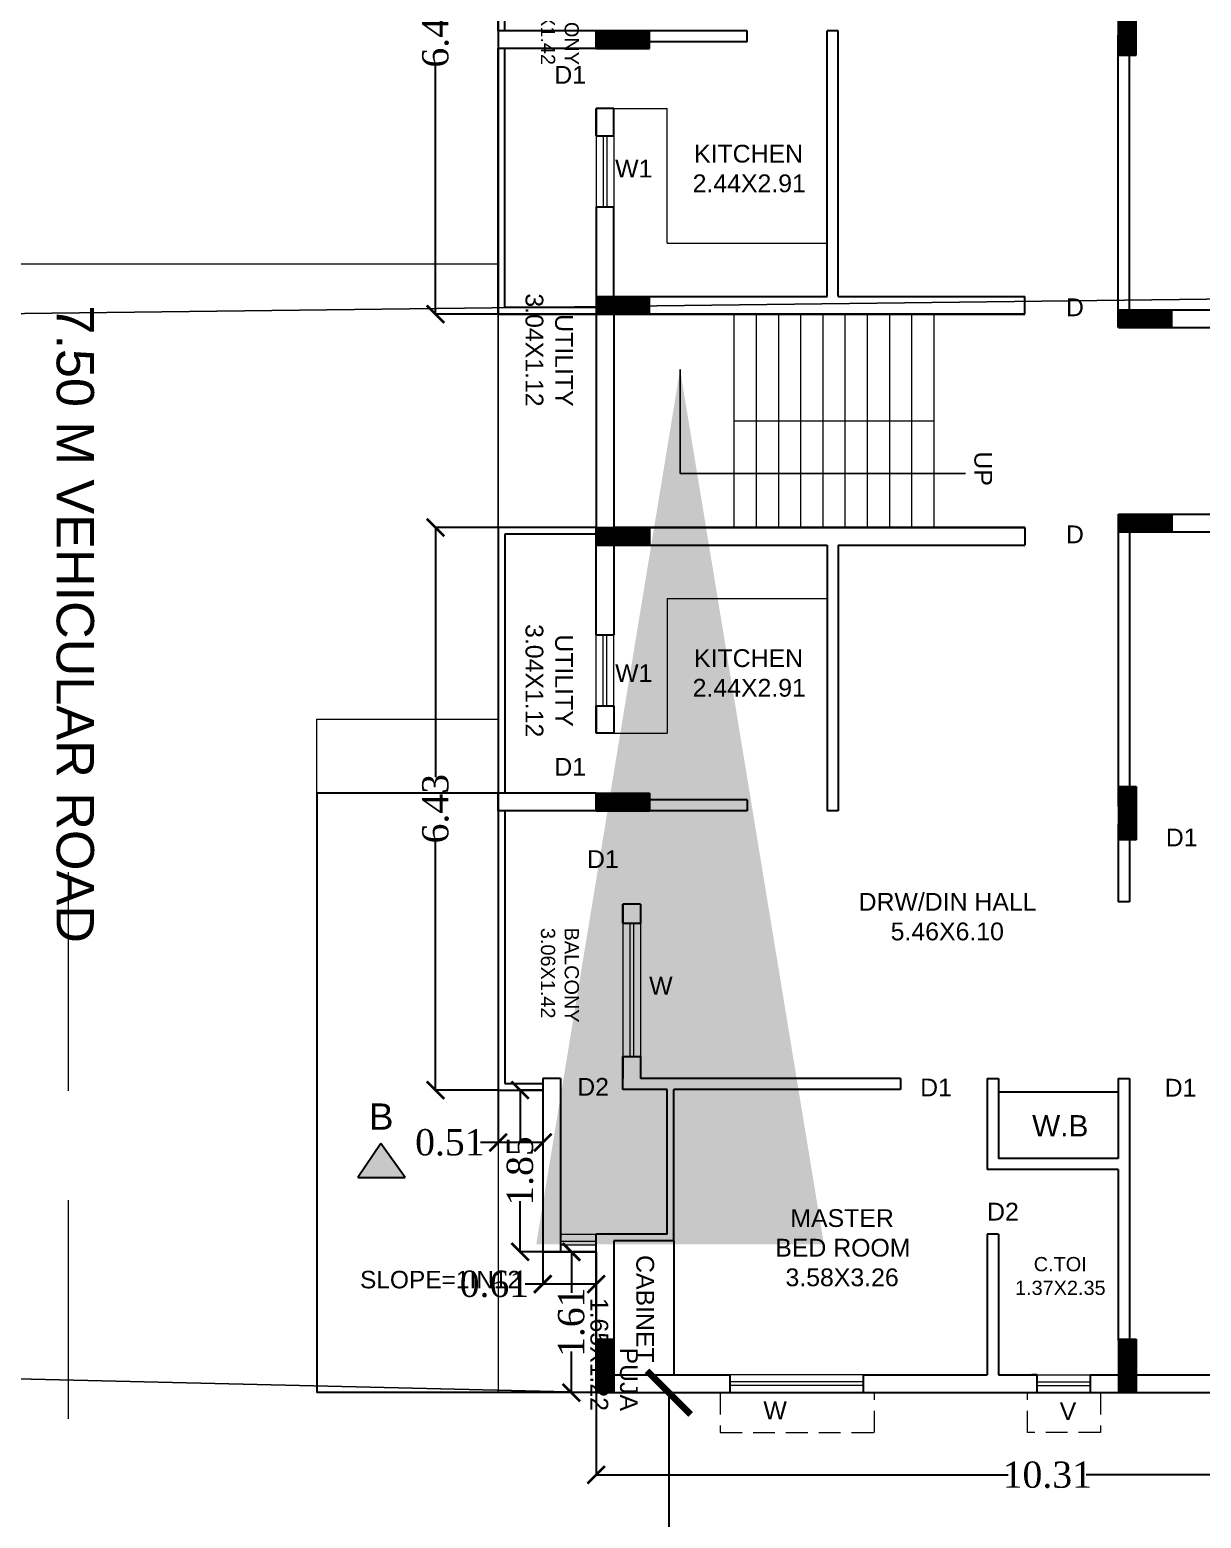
# Model space of a CAD drawing. Header units: metres. Extents: x 0 to 63445, y 32357 to 32804.
# Drawn here: x 62978.01 to 62991.4, y 32756.94 to 32773.95 of the extents above; entities that cross this region are included whole.
import ezdxf

# ---------------------------------------------------------------- set-up
doc = ezdxf.new("R2010")
doc.units = ezdxf.units.M
doc.header["$MEASUREMENT"] = 0
doc.header["$PDMODE"] = 34
doc.header["$PDSIZE"] = -10
for name, pattern in [('CONTINULUS', [0]), ('DASHED', [0.75, 0.5, -0.25]), ('DASHED2', [0.375, 0.25, -0.125])]:
    doc.linetypes.add(name, pattern=pattern)
doc.layers.get('0').update_dxf_attribs({"lineweight": 25})
doc.layers.add('BLK_1_COVERED_AREA', color=140, linetype='Continuous', lineweight=30, true_color=0x00bfff)
for name, color, linetype, lineweight in [('BLK_1_DA_RAMP_1', 7, 'Continuous', 0), ('BLK_1_LVL_0_BLDG_FOOT_PRINT', 1, 'DASHED', 9), ('BLK_3_FIRE_TENDER_MOVEMENT', 7, 'Continuous', 0), ('COLUMN', 1, 'Continuous', 30), ('DIM', 56, 'Continuous', 20), ('elev', 252, 'Continuous', 20), ('hatch', 251, 'Continuous', 20), ('STEPS', 114, 'Continuous', 20), ('TEXT-2', 65, 'Continuous', 18), ('wall', 7, 'Continuous', 30), ('window', 154, 'Continuous', 9)]:
    doc.layers.add(name, color=color, linetype=linetype, lineweight=lineweight)
doc.layers.add('BLK_1_LVL_0_FRONT_SETBACK', color=2, linetype='Continuous', plot=False)
doc.layers.add('BLK_1_LVL_0_SIDE_SETBACK1', color=171, linetype='Continuous', plot=False)
doc.layers.add('BLK_3_LVL_0_SIDE_SETBACK2', color=7, linetype='Continuous', true_color=0x00cc33, plot=False)
doc.layers.add('text', color=65, linetype='Continuous')
doc.styles.add('Arial', font='arial.ttf', dxfattribs={"height": 0.2})
doc.styles.add('AutoDCRFont', font='arial.ttf')
doc.styles.add('small int', font='arial.ttf', dxfattribs={"height": 18})
doc.styles.get("Standard").update_dxf_attribs({"font": 'arial.ttf', "height": 0.4})
doc.styles.add('TNR', font='times.ttf', dxfattribs={"height": 0.5})
doc.dimstyles.new('ARCHANA', dxfattribs={"dimscale": 0, "dimtxt": 0.5, "dimasz": 0.5, "dimexe": 0, "dimexo": 0, "dimgap": 0, "dimtad": 0, "dimzin": 0, "dimdsep": 46, "dimtxsty": 'TNR', "dimblk": 'ARCHTICK', "dimcen": 0.09, "dimclrd": 36, "dimclre": 36, "dimclrt": 7, "dimadec": 0, "dimazin": 0, "dimtfac": 1, "dimtofl": 0, "dimtmove": 0, "dimatfit": 3, "dimldrblk": 'ARCHTICK', "dimfxl": 1, "dimfrac": 2, "dimtolj": 1, "dimtzin": 0, "dimlwd": -1, "dimlwe": -1, "dimarcsym": 0})
doc.dimstyles.new('STD', dxfattribs={"dimtxt": 10, "dimasz": 10, "dimexe": 0, "dimexo": 0, "dimgap": 0.09, "dimtad": 0, "dimdec": 0, "dimzin": 0, "dimdsep": 46, "dimlunit": 4, "dimtxsty": 'small int', "dimcen": 0.09, "dimclrd": 75, "dimclre": 75, "dimadec": 0, "dimazin": 0, "dimtfac": 1, "dimtdec": 0, "dimtofl": 0, "dimtmove": 0, "dimatfit": 3, "dimfxl": 1, "dimtolj": 1, "dimtzin": 0, "dimarcsym": 0})

# ---------------------------------------------------------------- blocks, each defined once
blk = doc.blocks.new('_ArchTick')
at = {"color": 0, "linetype": 'ByBlock', "const_width": 0.15}
blk.add_lwpolyline([(-0.5, -0.5), (0.5, 0.5)], dxfattribs=at)
blk = doc.blocks.new('*D57')
at = {"layer": 'Defpoints', "color": 0, "ltscale": 0.5, "transparency": 16777216}
for p in [(62985.356, 32758.375), (62985.316, 32750.379), (62985.363, 32750.379)]:
    blk.add_point(p, dxfattribs=at)
at = {"layer": 'wall', "color": 36, "ltscale": 0.5, "transparency": 16777216}
for p, q in [((62985.356, 32758.375), (62985.316, 32758.375)), ((62985.316, 32758.375), (62985.316, 32754.988)), ((62985.316, 32750.379), (62985.316, 32753.767)), ((62985.363, 32750.379), (62985.316, 32750.379))]:
    blk.add_line(p, q, dxfattribs=at)
at = {"layer": 'wall', "color": 36, "ltscale": 0.5, "transparency": 16777216, "xscale": 0.5, "yscale": 0.5, "zscale": 0.5}
for p, rotation in [((62985.316, 32758.375), 90), ((62985.316, 32750.379), 270)]:
    blk.add_blockref('_ArchTick', p, dxfattribs=dict(at, rotation=rotation))
at = {"layer": 'wall', "color": 7, "ltscale": 0.5, "transparency": 16777216, "insert": (62985.316, 32754.377), "char_height": 0.5, "attachment_point": 5, "rotation": 90, "style": 'TNR'}
blk.add_mtext('\\A1;8.00', dxfattribs=at)
blk = doc.blocks.new('A$C7D115503')
at = {"layer": 'COLUMN', "ltscale": 3}
h = blk.add_hatch(dxfattribs=at)
h.set_pattern_fill('ANSI31', color=256, style=0)
h.paths.add_polyline_path([(-14.36, -11.59), (-6.36, -11.59), (-6.36, 12.41), (-14.36, 12.41)])
at = {"layer": 'COLUMN', "ltscale": 0.05}
for p, q in [((-14.36, 12.41), (-6.36, 12.41)), ((-14.36, 12.41), (-14.36, -11.59)), ((-6.36, 12.41), (-6.36, -11.59)), ((-6.36, -11.59), (-14.36, -11.59))]:
    blk.add_line(p, q, dxfattribs=at)
blk = doc.blocks.new('*D80')
at = {"layer": 'Defpoints', "color": 0, "ltscale": 0.5, "transparency": 16777216}
for p in [(62982.649, 32777.134), (62983.365, 32777.134), (62983.365, 32770.703)]:
    blk.add_point(p, dxfattribs=at)
at = {"layer": 'wall', "color": 36, "ltscale": 0.5, "transparency": 16777216}
for p, q in [((62983.365, 32777.134), (62982.649, 32777.134)), ((62982.649, 32777.134), (62982.649, 32774.278)), ((62982.649, 32770.703), (62982.649, 32773.559)), ((62983.365, 32770.703), (62982.649, 32770.703))]:
    blk.add_line(p, q, dxfattribs=at)
at = {"layer": 'wall', "color": 36, "ltscale": 0.5, "transparency": 16777216, "xscale": 0.2, "yscale": 0.2, "zscale": 0.2}
for p, rotation in [((62982.649, 32777.134), 90), ((62982.649, 32770.703), 270)]:
    blk.add_blockref('_ArchTick', p, dxfattribs=dict(at, rotation=rotation))
at = {"layer": 'wall', "color": 7, "ltscale": 0.5, "transparency": 16777216, "insert": (62982.649, 32773.919), "char_height": 0.5, "attachment_point": 5, "rotation": 90, "style": 'TNR'}
blk.add_mtext('\\A1;{\\H0.6x;6.43}', dxfattribs=at)
blk = doc.blocks.new('*D98')
at = {"layer": 'Defpoints', "color": 0, "ltscale": 0.5, "transparency": 16777216}
for p in [(62983.365, 32768.265), (62982.649, 32761.834), (62983.365, 32761.834)]:
    blk.add_point(p, dxfattribs=at)
at = {"layer": 'wall', "color": 36, "ltscale": 0.5, "transparency": 16777216}
for p, q in [((62983.365, 32768.265), (62982.649, 32768.265)), ((62982.649, 32768.265), (62982.649, 32765.409)), ((62982.649, 32761.834), (62982.649, 32764.69)), ((62983.365, 32761.834), (62982.649, 32761.834))]:
    blk.add_line(p, q, dxfattribs=at)
at = {"layer": 'wall', "color": 36, "ltscale": 0.5, "transparency": 16777216, "xscale": 0.2, "yscale": 0.2, "zscale": 0.2}
for p, rotation in [((62982.649, 32768.265), 90), ((62982.649, 32761.834), 270)]:
    blk.add_blockref('_ArchTick', p, dxfattribs=dict(at, rotation=rotation))
at = {"layer": 'wall', "color": 7, "ltscale": 0.5, "transparency": 16777216, "insert": (62982.649, 32765.05), "char_height": 0.5, "attachment_point": 5, "rotation": 90, "style": 'TNR'}
blk.add_mtext('\\A1;{\\H0.6x;6.43}', dxfattribs=at)
blk = doc.blocks.new('*D99')
at = {"layer": 'Defpoints', "color": 0, "ltscale": 0.5, "transparency": 16777216}
for p in [(62983.365, 32761.834), (62983.875, 32761.834), (62983.365, 32761.234)]:
    blk.add_point(p, dxfattribs=at)
at = {"layer": 'wall', "color": 36, "ltscale": 0.5, "transparency": 16777216}
for p, q in [((62983.365, 32761.834), (62983.365, 32761.234)), ((62983.875, 32761.834), (62983.875, 32761.234)), ((62983.365, 32761.234), (62983.165, 32761.234)), ((62983.875, 32761.234), (62983.365, 32761.234))]:
    blk.add_line(p, q, dxfattribs=at)
at = {"layer": 'wall', "color": 36, "ltscale": 0.5, "transparency": 16777216, "xscale": 0.2, "yscale": 0.2, "zscale": 0.2, "rotation": 180}
blk.add_blockref('_ArchTick', (62983.365, 32761.234), dxfattribs=at)
at = {"layer": 'wall', "color": 36, "ltscale": 0.5, "transparency": 16777216, "xscale": 0.2, "yscale": 0.2, "zscale": 0.2}
blk.add_blockref('_ArchTick', (62983.875, 32761.234), dxfattribs=at)
at = {"layer": 'wall', "color": 7, "ltscale": 0.5, "transparency": 16777216, "insert": (62982.813, 32761.234), "char_height": 0.5, "attachment_point": 5, "style": 'TNR'}
blk.add_mtext('\\A1;{\\H0.6x;0.51}', dxfattribs=at)
blk = doc.blocks.new('*D100')
at = {"layer": 'Defpoints', "color": 0, "ltscale": 0.5, "transparency": 16777216}
for p in [(62983.875, 32761.834), (62983.616, 32759.984), (62983.875, 32759.984)]:
    blk.add_point(p, dxfattribs=at)
at = {"layer": 'wall', "color": 36, "ltscale": 0.5, "transparency": 16777216}
for p, q in [((62983.875, 32761.834), (62983.616, 32761.834)), ((62983.616, 32761.834), (62983.616, 32761.256)), ((62983.616, 32759.984), (62983.616, 32760.562)), ((62983.875, 32759.984), (62983.616, 32759.984))]:
    blk.add_line(p, q, dxfattribs=at)
at = {"layer": 'wall', "color": 36, "ltscale": 0.5, "transparency": 16777216, "xscale": 0.2, "yscale": 0.2, "zscale": 0.2}
for p, rotation in [((62983.616, 32761.834), 90), ((62983.616, 32759.984), 270)]:
    blk.add_blockref('_ArchTick', p, dxfattribs=dict(at, rotation=rotation))
at = {"layer": 'wall', "color": 7, "ltscale": 0.5, "transparency": 16777216, "insert": (62983.616, 32760.909), "char_height": 0.5, "attachment_point": 5, "rotation": 90, "style": 'TNR'}
blk.add_mtext('\\A1;{\\H0.6x;1.85}', dxfattribs=at)
blk = doc.blocks.new('*D101')
at = {"layer": 'Defpoints', "color": 0, "ltscale": 0.5, "transparency": 16777216}
for p in [(62983.875, 32759.984), (62984.485, 32759.984), (62984.485, 32759.616)]:
    blk.add_point(p, dxfattribs=at)
at = {"layer": 'wall', "color": 36, "ltscale": 0.5, "transparency": 16777216}
for p, q in [((62983.875, 32759.984), (62983.875, 32759.616)), ((62984.485, 32759.984), (62984.485, 32759.616)), ((62983.875, 32759.616), (62983.675, 32759.616)), ((62984.485, 32759.616), (62983.875, 32759.616))]:
    blk.add_line(p, q, dxfattribs=at)
at = {"layer": 'wall', "color": 36, "ltscale": 0.5, "transparency": 16777216, "xscale": 0.2, "yscale": 0.2, "zscale": 0.2, "rotation": 180}
blk.add_blockref('_ArchTick', (62983.875, 32759.616), dxfattribs=at)
at = {"layer": 'wall', "color": 36, "ltscale": 0.5, "transparency": 16777216, "xscale": 0.2, "yscale": 0.2, "zscale": 0.2}
blk.add_blockref('_ArchTick', (62984.485, 32759.616), dxfattribs=at)
at = {"layer": 'wall', "color": 7, "ltscale": 0.5, "transparency": 16777216, "insert": (62983.322, 32759.616), "char_height": 0.5, "attachment_point": 5, "style": 'TNR'}
blk.add_mtext('\\A1;{\\H0.6x;0.61}', dxfattribs=at)
blk = doc.blocks.new('*D102')
at = {"layer": 'Defpoints', "color": 0, "ltscale": 0.5, "transparency": 16777216}
for p in [(62984.485, 32759.984), (62984.202, 32758.375), (62984.485, 32758.375)]:
    blk.add_point(p, dxfattribs=at)
at = {"layer": 'wall', "color": 36, "ltscale": 0.5, "transparency": 16777216}
for p, q in [((62984.485, 32759.984), (62984.202, 32759.984)), ((62984.202, 32759.984), (62984.202, 32759.514)), ((62984.202, 32758.375), (62984.202, 32758.845)), ((62984.485, 32758.375), (62984.202, 32758.375))]:
    blk.add_line(p, q, dxfattribs=at)
at = {"layer": 'wall', "color": 36, "ltscale": 0.5, "transparency": 16777216, "xscale": 0.2, "yscale": 0.2, "zscale": 0.2}
for p, rotation in [((62984.202, 32759.984), 90), ((62984.202, 32758.375), 270)]:
    blk.add_blockref('_ArchTick', p, dxfattribs=dict(at, rotation=rotation))
at = {"layer": 'wall', "color": 7, "ltscale": 0.5, "transparency": 16777216, "insert": (62984.202, 32759.18), "char_height": 0.5, "attachment_point": 5, "rotation": 90, "style": 'TNR'}
blk.add_mtext('\\A1;{\\H0.6x;1.61}', dxfattribs=at)
blk = doc.blocks.new('*D103')
at = {"layer": 'Defpoints', "color": 0, "ltscale": 0.5, "transparency": 16777216}
for p in [(62984.485, 32758.375), (62994.799, 32758.375), (62994.799, 32757.434)]:
    blk.add_point(p, dxfattribs=at)
at = {"layer": 'wall', "color": 36, "ltscale": 0.5, "transparency": 16777216}
for p, q in [((62984.485, 32758.375), (62984.485, 32757.434)), ((62994.799, 32758.375), (62994.799, 32757.434)), ((62984.485, 32757.434), (62989.196, 32757.434)), ((62994.799, 32757.434), (62990.087, 32757.434))]:
    blk.add_line(p, q, dxfattribs=at)
at = {"layer": 'wall', "color": 36, "ltscale": 0.5, "transparency": 16777216, "xscale": 0.2, "yscale": 0.2, "zscale": 0.2, "rotation": 180}
blk.add_blockref('_ArchTick', (62984.485, 32757.434), dxfattribs=at)
at = {"layer": 'wall', "color": 36, "ltscale": 0.5, "transparency": 16777216, "xscale": 0.2, "yscale": 0.2, "zscale": 0.2}
blk.add_blockref('_ArchTick', (62994.799, 32757.434), dxfattribs=at)
at = {"layer": 'wall', "color": 7, "ltscale": 0.5, "transparency": 16777216, "insert": (62989.642, 32757.434), "char_height": 0.5, "attachment_point": 5, "style": 'TNR'}
blk.add_mtext('\\A1;{\\H0.6x;10.31}', dxfattribs=at)
blk = doc.blocks.new('*D172')
at = {"layer": 'Defpoints', "color": 0, "ltscale": 3, "transparency": 16777216}
for p in [(20.474, 32785.26), (63119.861, 32785.26), (19.643, 32772.509)]:
    blk.add_point(p, dxfattribs=at)
at = {"layer": 'DIM', "ltscale": 3, "transparency": 16777216}
for p, q in [((25.474, 32785.26), (20.474, 32785.26)), ((20.474, 32785.26), (20.474, 32779.279)), ((20.474, 32772.509), (20.474, 32778.49)), ((19.643, 32772.509), (20.474, 32772.509))]:
    blk.add_line(p, q, dxfattribs=at)
at = {"layer": 'DIM', "ltscale": 3, "transparency": 16777216, "xscale": 0.05, "yscale": 0.05, "zscale": 0.05}
for p, rotation in [((20.474, 32785.26), 90), ((20.474, 32772.509), 270)]:
    blk.add_blockref('_ArchTick', p, dxfattribs=dict(at, rotation=rotation))
at = {"layer": 'DIM', "color": 7, "ltscale": 3, "transparency": 16777216, "insert": (20.474, 32778.885), "char_height": 0.4, "attachment_point": 5, "rotation": 90}
blk.add_mtext('\\A1;{\\H0.6x;12.75}', dxfattribs=at)
blk = doc.blocks.new('*D433')
at = {"layer": 'Defpoints', "color": 0, "ltscale": 3, "transparency": 16777216}
for p in [(0.832, 32781.665), (63266.619, 32781.665), (0, 32768.914)]:
    blk.add_point(p, dxfattribs=at)
at = {"layer": 'DIM', "ltscale": 3, "transparency": 16777216}
for p, q in [((5.832, 32781.665), (0.832, 32781.665)), ((0.832, 32781.665), (0.832, 32775.684)), ((0.832, 32768.914), (0.832, 32774.895)), ((0, 32768.914), (0.832, 32768.914))]:
    blk.add_line(p, q, dxfattribs=at)
at = {"layer": 'DIM', "ltscale": 3, "transparency": 16777216, "xscale": 0.05, "yscale": 0.05, "zscale": 0.05}
for p, rotation in [((0.832, 32781.665), 90), ((0.832, 32768.914), 270)]:
    blk.add_blockref('_ArchTick', p, dxfattribs=dict(at, rotation=rotation))
at = {"layer": 'DIM', "color": 7, "ltscale": 3, "transparency": 16777216, "insert": (0.832, 32775.289), "char_height": 0.4, "attachment_point": 5, "rotation": 90}
blk.add_mtext('\\A1;{\\H0.6x;12.75}', dxfattribs=at)

msp = doc.modelspace()

# ---------------------------------------------------------------- hatches: boundary and pattern name
at = {"layer": 'wall', "ltscale": 3}
msp.add_hatch(color=252, dxfattribs=at).paths.add_polyline_path([(62981.7609, 32760.8327), (62982.3028, 32760.8327), (62982.0229, 32761.2218)])

# ---------------------------------------------------------------- linework, layer by layer
at = {"layer": 'BLK_1_COVERED_AREA', "linetype": 'CONTINULUS', "ltscale": 0.05}
msp.add_lwpolyline([(63046.7442, 32780.5928), (62984.4846, 32780.5928), (62984.4846, 32778.9839), (62983.875, 32778.9839), (62983.875, 32777.1339), (62983.3654, 32777.1339), (62983.3654, 32777.1339), (62983.3654, 32770.7033), (62984.4846, 32770.7033), (62984.4846, 32768.2648), (62983.3654, 32768.2648), (62983.3654, 32761.8342), (62983.875, 32761.8342), (62983.875, 32759.9842), (62984.4846, 32759.9842), (62984.4846, 32758.3753), (63046.7442, 32758.3753)], dxfattribs=at)
at = {"layer": 'BLK_1_DA_RAMP_1', "linetype": 'Continuous'}
msp.add_lwpolyline([(62981.293, 32766.0731), (62983.3654, 32766.0731), (62983.3654, 32758.3753), (62981.293, 32758.3753)], close=True, dxfattribs=at)
at = {"layer": 'BLK_1_LVL_0_BLDG_FOOT_PRINT', "linetype": 'CONTINULUS', "ltscale": 0.05}
msp.add_lwpolyline([(63046.7442, 32780.5928), (62984.4846, 32780.5928), (62984.4846, 32778.9839), (62983.875, 32778.9839), (62983.875, 32777.1339), (62983.3654, 32777.1339), (62983.3654, 32777.1339), (62983.3654, 32770.7033), (62984.4846, 32770.7033), (62984.4846, 32768.2648), (62983.3654, 32768.2648), (62983.3654, 32761.8342), (62983.875, 32761.8342), (62983.875, 32759.9842), (62984.4846, 32759.9842), (62984.4846, 32758.3753), (63046.7442, 32758.3753)], dxfattribs=at)
at = {"layer": 'BLK_1_LVL_0_FRONT_SETBACK', "color": 2}
msp.add_lwpolyline([(62985.3163, 32758.3753), (62985.3091, 32750.3873), (62989.5683, 32749.7189), (62998.1526, 32749.33), (63016.088, 32749.2672), (63046.8705, 32749.1635), (63046.7442, 32758.3753), (62985.3163, 32758.3753)], close=True, dxfattribs=at)
at = {"layer": 'BLK_1_LVL_0_SIDE_SETBACK1', "color": 171}
msp.add_lwpolyline([(62975.2952, 32761.6021), (62974.4707, 32758.6124), (62984.4846, 32758.3753), (62984.4846, 32759.9842), (62983.875, 32759.9842), (62983.875, 32761.8342), (62983.3654, 32761.8342), (62983.3654, 32775.3087), (62983.3654, 32777.1339), (62983.875, 32777.1339), (62983.875, 32778.9839), (62984.4846, 32778.9839), (62984.4846, 32780.5928), (62960.5256, 32781.0669), (62959.6416, 32775.3087), (62957.8425, 32766.4844), (62962.9238, 32765.4353), (62975.2952, 32761.6021)], close=True, dxfattribs=at)
at = {"layer": 'BLK_3_FIRE_TENDER_MOVEMENT', "color": 7, "ltscale": 0.5}
msp.add_lwpolyline([(62983.3654, 32780.343), (62975.3344, 32780.343), (62975.3344, 32771.2798), (62983.3654, 32771.2798)], close=True, dxfattribs=at)
at = {"layer": 'BLK_3_LVL_0_SIDE_SETBACK2', "ltscale": 0.5}
msp.add_lwpolyline([(62975.3344, 32785.2604), (63123.3638, 32785.2604), (63125.8956, 32772.5078), (62975.3344, 32770.6808), (62975.3344, 32785.2604)], close=True, dxfattribs=at)
at = {"layer": 'elev', "ltscale": 0.05}
for p, q in [((62984.6878, 32773.0529), (62985.2974, 32773.0529)), ((62985.2974, 32771.5161), (62985.2974, 32773.0529)), ((62985.2974, 32771.5161), (62987.1263, 32771.5161)), ((62985.2974, 32767.452), (62987.1263, 32767.452)), ((62985.2974, 32767.452), (62985.2974, 32765.9153)), ((62984.6878, 32765.9153), (62985.2974, 32765.9153))]:
    msp.add_line(p, q, dxfattribs=at)
at = {"layer": 'hatch', "linetype": 'DASHED2', "ltscale": 10}
msp.add_line((62978.4511, 32764.3256), (62978.4511, 32754.23), dxfattribs=at)
at = {"layer": 'STEPS'}
for p, q in [((62986.0595, 32770.7033), (62986.0595, 32768.2648)), ((62986.3135, 32770.7033), (62986.3135, 32768.2648)), ((62986.5675, 32770.7033), (62986.5675, 32768.2648)), ((62986.8215, 32770.7033), (62986.8215, 32768.2648)), ((62987.0755, 32770.7033), (62987.0755, 32768.2648)), ((62987.3295, 32770.7033), (62987.3295, 32768.2648)), ((62987.5835, 32770.7033), (62987.5835, 32768.2648)), ((62987.8375, 32770.7033), (62987.8375, 32768.2648)), ((62988.0915, 32770.7033), (62988.0915, 32768.2648)), ((62988.3455, 32770.7033), (62988.3455, 32768.2648)), ((62986.0595, 32769.4841), (62988.3455, 32769.4841))]:
    msp.add_line(p, q, dxfattribs=at)
at = {"layer": 'wall', "ltscale": 0.05}
for p, q in [((62983.3654, 32773.9419), (62983.3654, 32777.1339)), ((62983.4416, 32773.9419), (62983.4416, 32777.0577)), ((62984.4846, 32773.7387), (62984.4846, 32773.9419)), ((62986.2119, 32773.9419), (62984.4846, 32773.9419)), ((62984.4846, 32773.9419), (62984.4846, 32773.7387)), ((62986.2119, 32773.9419), (62984.6878, 32773.9419)), ((62986.2119, 32773.8149), (62986.2119, 32773.9419)), ((62987.1263, 32770.9065), (62987.1263, 32773.9419)), ((62987.2533, 32773.9419), (62987.1263, 32773.9419)), ((62987.2533, 32773.9419), (62987.1263, 32773.9419)), ((62987.2533, 32770.9065), (62987.2533, 32773.9419)), ((62990.4538, 32770.5509), (62990.4538, 32773.8911)), ((62990.5808, 32770.7541), (62990.5808, 32773.8911)), ((62983.3654, 32770.7033), (62983.3654, 32773.7387)), ((62983.4416, 32770.7795), (62983.4416, 32773.7387)), ((62986.2119, 32773.8149), (62984.6878, 32773.8149)), ((62986.2119, 32773.8149), (62984.6878, 32773.8149)), ((62984.6878, 32773.7387), (62984.6878, 32773.8149)), ((62984.4846, 32772.7411), (62984.4846, 32773.0529)), ((62984.6878, 32773.0529), (62984.4846, 32773.0529)), ((62984.4846, 32773.0529), (62984.4846, 32772.7411)), ((62984.6878, 32772.7411), (62984.6878, 32773.0529)), ((62984.4846, 32771.9291), (62984.4846, 32770.7033)), ((62984.6878, 32770.9065), (62984.6878, 32771.9291)), ((62984.6878, 32770.9065), (62987.1263, 32770.9065)), ((62987.2533, 32770.9065), (62989.387, 32770.9065)), ((62989.387, 32770.7033), (62989.387, 32770.9065)), ((62989.387, 32770.7033), (62984.6878, 32770.7033)), ((62984.6878, 32770.7033), (62989.387, 32770.7033)), ((62990.4538, 32768.4172), (62990.4538, 32765.077)), ((62983.3654, 32768.2648), (62983.3654, 32765.2294)), ((62983.4416, 32768.1886), (62983.4416, 32765.2294)), ((62984.4846, 32767.039), (62984.4846, 32768.2648)), ((62989.387, 32768.2648), (62984.6878, 32768.2648)), ((62984.6878, 32768.2648), (62989.387, 32768.2648)), ((62989.387, 32768.2648), (62989.387, 32768.0616)), ((62990.5808, 32768.214), (62990.5808, 32765.077)), ((62984.6878, 32768.0616), (62987.1263, 32768.0616)), ((62984.6878, 32768.0616), (62984.6878, 32767.039)), ((62987.1263, 32768.0616), (62987.1263, 32765.0262)), ((62987.2533, 32768.0616), (62987.2533, 32765.0262)), ((62987.2533, 32768.0616), (62989.387, 32768.0616)), ((62984.4846, 32766.227), (62984.4846, 32765.9153)), ((62984.4846, 32765.9153), (62984.4846, 32766.227)), ((62984.6878, 32766.227), (62984.6878, 32765.9153)), ((62984.6878, 32765.9153), (62984.4846, 32765.9153)), ((62984.4846, 32765.2294), (62984.4846, 32765.0262)), ((62984.4846, 32765.0262), (62984.4846, 32765.2294)), ((62984.6878, 32765.2294), (62984.6878, 32765.1532)), ((62986.2119, 32765.1532), (62984.6878, 32765.1532)), ((62986.2119, 32765.1532), (62984.6878, 32765.1532)), ((62986.2119, 32765.1532), (62986.2119, 32765.0262)), ((62983.3654, 32765.0262), (62983.3654, 32761.8342)), ((62983.4416, 32765.0262), (62983.4416, 32761.9104)), ((62986.2119, 32765.0262), (62984.4846, 32765.0262)), ((62986.2119, 32765.0262), (62984.6878, 32765.0262)), ((62987.2533, 32765.0262), (62987.1263, 32765.0262)), ((62987.2533, 32765.0262), (62987.1263, 32765.0262)), ((62990.657, 32765.0008), (62990.4538, 32765.0008)), ((62990.4538, 32764.8738), (62990.4538, 32763.9858)), ((62990.5808, 32764.8738), (62990.5808, 32763.9858)), ((62990.657, 32764.8738), (62990.5808, 32764.8738)), ((62984.7894, 32763.9594), (62984.7894, 32763.7413)), ((62984.9926, 32763.9594), (62984.7894, 32763.9594)), ((62984.7894, 32763.7413), (62984.7894, 32763.9594)), ((62984.9926, 32763.9594), (62984.9926, 32763.7413)), ((62990.5808, 32763.9858), (62990.4538, 32763.9858)), ((62990.5808, 32763.9858), (62990.4538, 32763.9858)), ((62984.7894, 32762.2172), (62984.7894, 32761.9654)), ((62984.7894, 32761.8384), (62984.7894, 32762.2172)), ((62984.9926, 32762.2172), (62984.9926, 32761.9654)), ((62983.3654, 32761.8342), (62983.875, 32761.8342)), ((62983.4416, 32761.9104), (62983.875, 32761.9104)), ((62984.0782, 32761.9654), (62983.875, 32761.9654)), ((62983.875, 32761.9654), (62983.875, 32759.9842)), ((62984.0782, 32761.9654), (62984.0782, 32759.9842)), ((62985.2974, 32761.8384), (62984.7894, 32761.8384)), ((62987.9645, 32761.9654), (62984.9926, 32761.9654)), ((62987.9645, 32761.8384), (62985.3736, 32761.8384)), ((62987.9645, 32761.9654), (62987.9645, 32761.8384)), ((62988.9552, 32761.9654), (62988.9552, 32761.8384)), ((62988.9552, 32761.8384), (62988.9552, 32760.924)), ((62989.0822, 32761.9654), (62989.0822, 32761.051)), ((62990.4538, 32761.9654), (62990.4538, 32761.051)), ((62990.5808, 32761.9654), (62990.5808, 32758.5658)), ((62990.4538, 32761.051), (62989.0822, 32761.051)), ((62990.4538, 32760.924), (62988.9552, 32760.924)), ((62990.4538, 32760.924), (62990.4538, 32758.9723)), ((62985.2974, 32760.1874), (62984.4846, 32760.1874)), ((62985.3736, 32760.1112), (62984.6878, 32760.1112)), ((62984.6878, 32760.1112), (62984.6878, 32758.5785)), ((62988.9552, 32760.1874), (62988.9552, 32758.5785)), ((62989.0822, 32760.1874), (62988.9552, 32760.1874)), ((62989.0822, 32760.1874), (62989.0822, 32758.5785)), ((62984.4846, 32759.9842), (62983.875, 32759.9842)), ((62984.4846, 32759.9842), (62984.4846, 32758.3753)), ((62984.4846, 32758.3753), (62984.4846, 32759.9842)), ((62984.6878, 32758.5785), (62986.018, 32758.5785)), ((62987.542, 32758.5785), (62988.9552, 32758.5785)), ((62989.0822, 32758.5785), (62989.5255, 32758.5785)), ((62989.0822, 32758.5785), (62989.5236, 32758.5785)), ((62990.1333, 32758.5785), (62990.2701, 32758.5785)), ((62990.1333, 32758.5785), (62990.4538, 32758.5785)), ((62990.657, 32758.5785), (62991.5714, 32758.5785)), ((62984.4846, 32758.3753), (62986.018, 32758.3753)), ((62987.542, 32758.3753), (62989.5236, 32758.3753)), ((62990.1333, 32758.3753), (62990.657, 32758.3753)), ((62990.657, 32758.3753), (62991.5714, 32758.3753))]:
    msp.add_line(p, q, dxfattribs=at)
at = {"layer": 'wall'}
for p, q in [((62984.4846, 32773.9419), (62983.3654, 32773.9419)), ((62983.3654, 32773.9419), (62983.3654, 32773.7387)), ((62984.4846, 32773.7387), (62983.3654, 32773.7387)), ((62984.4846, 32770.7033), (62983.3654, 32770.7033)), ((62984.4846, 32770.7795), (62983.4416, 32770.7795)), ((62984.4846, 32770.7033), (62984.4846, 32768.2648)), ((62984.6878, 32770.7033), (62984.6878, 32768.2648)), ((62990.657, 32770.7541), (62994.5957, 32770.7541)), ((62990.657, 32770.5509), (62994.5957, 32770.5509)), ((62990.657, 32768.4172), (62994.5957, 32768.4172)), ((62984.4846, 32768.2648), (62983.3654, 32768.2648)), ((62984.4846, 32768.1886), (62983.4416, 32768.1886)), ((62990.657, 32768.214), (62994.5957, 32768.214)), ((62981.293, 32765.2294), (62981.293, 32758.3753)), ((62983.7702, 32765.2294), (62981.293, 32765.2294)), ((62984.4846, 32765.2294), (62983.3654, 32765.2294)), ((62983.3654, 32765.0262), (62983.3654, 32765.2294)), ((62984.4846, 32765.0262), (62983.3654, 32765.0262)), ((62985.2974, 32760.1874), (62985.2974, 32761.8384)), ((62985.3736, 32760.1112), (62985.3736, 32761.8384)), ((62988.9552, 32761.9654), (62989.0822, 32761.9654)), ((62990.4538, 32761.8097), (62989.0822, 32761.8097)), ((62990.4538, 32761.9654), (62990.5808, 32761.9654)), ((62985.3736, 32760.1112), (62985.3736, 32758.5785)), ((62984.5894, 32758.3753), (62981.293, 32758.3753))]:
    msp.add_line(p, q, dxfattribs=at)
at = {"layer": 'wall', "ltscale": 3}
for p, q in [((62984.4846, 32772.7411), (62984.6878, 32772.7411)), ((62984.4846, 32771.9291), (62984.6878, 32771.9291)), ((62984.4846, 32767.039), (62984.6878, 32767.039)), ((62984.4846, 32766.227), (62984.6878, 32766.227)), ((62984.7894, 32763.7413), (62984.9926, 32763.7413)), ((62984.7894, 32762.2172), (62984.9926, 32762.2172)), ((62982.0229, 32761.2218), (62981.7609, 32760.8327)), ((62982.3028, 32760.8327), (62982.0229, 32761.2218)), ((62981.7609, 32760.8327), (62982.3028, 32760.8327)), ((62986.018, 32758.3753), (62986.018, 32758.5785)), ((62987.542, 32758.3753), (62987.542, 32758.5785)), ((62989.5236, 32758.5785), (62989.5236, 32758.3753)), ((62990.1333, 32758.5785), (62990.1333, 32758.3753))]:
    msp.add_line(p, q, dxfattribs=at)
at = {"layer": 'wall', "ltscale": 0.5}
msp.add_line((62984.4846, 32759.9842), (62984.4846, 32760.1874), dxfattribs=at)
at = {"layer": 'wall', "ltscale": 0.1}
msp.add_line((62989.5236, 32758.5785), (62989.4659, 32758.5785), dxfattribs=at)
at = {"layer": 'wall'}
msp.add_arc((62984.51, 32758.5266), 0.0254, 180, 270, dxfattribs=at)
at = {"layer": 'window'}
for p, q in [((62984.4846, 32772.7411), (62984.4846, 32771.9291)), ((62984.5646, 32772.7411), (62984.5646, 32771.9291)), ((62984.6079, 32772.7411), (62984.6079, 32771.9291)), ((62984.6878, 32772.7411), (62984.6878, 32771.9291)), ((62984.4846, 32766.227), (62984.4846, 32767.039)), ((62984.5646, 32766.227), (62984.5646, 32767.039)), ((62984.6079, 32766.227), (62984.6079, 32767.039)), ((62984.6878, 32766.227), (62984.6878, 32767.039)), ((62984.7894, 32763.7413), (62984.7894, 32762.2181)), ((62984.8694, 32763.7413), (62984.8694, 32762.2181)), ((62984.9127, 32763.7413), (62984.9127, 32762.2181)), ((62984.9926, 32763.7413), (62984.9926, 32762.2181)), ((62984.0773, 32760.1874), (62984.4846, 32760.1874)), ((62984.0773, 32760.1075), (62984.4846, 32760.1075)), ((62984.0773, 32760.0641), (62984.4846, 32760.0641)), ((62984.0773, 32759.9842), (62984.4846, 32759.9842)), ((62987.542, 32758.5785), (62986.0189, 32758.5785)), ((62989.5236, 32758.5785), (62990.1324, 32758.5785)), ((62989.5246, 32758.5785), (62989.5255, 32758.5785)), ((62990.1324, 32758.5785), (62990.1333, 32758.5785)), ((62987.542, 32758.4986), (62986.0189, 32758.4986)), ((62987.542, 32758.4553), (62986.0189, 32758.4553)), ((62989.5236, 32758.4985), (62990.1324, 32758.4986)), ((62989.5236, 32758.4552), (62990.1324, 32758.4553)), ((62990.1324, 32758.4985), (62990.1333, 32758.4985)), ((62990.1324, 32758.4552), (62990.1333, 32758.4552)), ((62987.542, 32758.3753), (62986.0189, 32758.3753)), ((62990.1324, 32758.3753), (62989.5236, 32758.3753)), ((62990.1324, 32758.3753), (62990.1333, 32758.3753))]:
    msp.add_line(p, q, dxfattribs=at)
at = {"layer": 'window', "color": 8, "linetype": 'DASHED2'}
for points in [[(62985.9038, 32758.3753), (62985.9038, 32757.9181), (62987.6659, 32757.9181), (62987.6659, 32758.3753)], [(62990.2484, 32758.3753), (62990.2484, 32757.9181), (62989.4145, 32757.9181), (62989.4145, 32758.3753)]]:
    msp.add_lwpolyline(points, dxfattribs=at)

# ---------------------------------------------------------------- block references
at = {"layer": 'COLUMN', "ltscale": 0.05, "yscale": 0.025400733691282, "zscale": 0.025400733691282}
for p, xscale, rotation in [((62990.8186, 32773.9778), -0.025400733691282, 180), ((62984.8, 32773.5771), -0.025400733691282, 90), ((62984.8, 32770.5417), -0.025400733691282, 90), ((62990.7691, 32770.3893), -0.025400733691282, 90), ((62990.7691, 32768.5789), 0.025400733691282, 90), ((62984.8, 32768.4264), 0.025400733691282, 90), ((62984.8, 32765.3911), 0.025400733691282, 90)]:
    msp.add_blockref('A$C7D115503', p, dxfattribs=dict(at, xscale=xscale, rotation=rotation))
at = {"layer": 'COLUMN', "ltscale": 0.05, "xscale": 0.025400733691282, "yscale": 0.025400733691282, "zscale": 0.025400733691282}
for p in [(62990.8186, 32764.9903), (62984.8494, 32758.6696), (62990.8186, 32758.6696)]:
    msp.add_blockref('A$C7D115503', p, dxfattribs=at)

# ---------------------------------------------------------------- texts
at = {"layer": 'BLK_1_DA_RAMP_1', "linetype": 'CONTINULUS', "ltscale": 0.05, "insert": (62981.7863, 32759.7672), "char_height": 0.2, "attachment_point": 1, "style": 'Arial'}
msp.add_mtext_dynamic_manual_height_columns('SLOPE=1IN12', width=10.430434, gutter_width=1, heights=[0], dxfattribs=at)
at = {"layer": 'text', "rotation": 270}
for s, insert, char_height, width, attachment_point in [(' BALCONY\\P3.06X1.42', (62983.8517, 32773.5518), 0.16256, 4.470808, 9), ('UTILITY\\P3.04X1.12', (62983.6751, 32769.647), 0.20321, 5.588511, 9), ('7.50 M VEHICULAR ROAD', (62978.3123, 32763.5158), 0.426732, 11.789214, 9), ('\\pi2.62711;UP', (62988.8055, 32771.7612), 0.203206, 5.613911, 7), ('\\pi2.27813;UTILITY\\P\\pi2.16052;3.04X1.12', (62983.6751, 32769.3211), 0.203206, 5.588511, 7), ('\\pi1.66205; BALCONY\\P\\pi1.72842;3.06X1.42', (62983.8517, 32765.4163), 0.162565, 4.470808, 7), ('\\pi2.34141;CABINET', (62985.1476, 32762.2894), 0.203206, 5.893319, 1), ('PUJA\\P1.65X1.22', (62984.4165, 32758.1648), 0.20321, 5.68602, 9)]:
    msp.add_mtext(s, dxfattribs=dict(at, insert=insert, char_height=char_height, width=width, attachment_point=attachment_point))
at = {"layer": 'text'}
for s, insert, char_height, width, attachment_point in [('\\pi3.23953;D1', (62980.7672, 32773.3374), 0.203206, 6.767919, 7), ('\\pi2.1933;KITCHEN\\P\\pi2.17729;2.44X2.91', (62983.4106, 32772.6397), 0.203206, 5.588511, 1), ('\\pi2.84996;D', (62987.0053, 32770.6803), 0.203206, 5.867919, 7), ('\\pi2.84996;D', (62987.0053, 32768.2878), 0.203206, 5.867919, 1), ('\\pi2.1933;KITCHEN\\P\\pi2.17729;2.44X2.91', (62983.4106, 32766.3284), 0.203206, 5.588511, 7), ('\\pi3.23953;D1', (62980.7672, 32765.6308), 0.203206, 6.767919, 1), ('\\pi2.78953;D1', (62988.207, 32764.823), 0.203206, 5.867919, 1), ('\\pi3.13953;D1', (62981.2406, 32764.5758), 0.203206, 6.567919, 1), ('\\pi1.79292;DRW/DIN HALL\\P\\pi2.15976;5.46X6.10', (62985.6918, 32763.5428), 0.203206, 5.588511, 7), ('\\pi3.22095,t6.67545;D2', (62981.0476, 32761.972), 0.203206, 6.767919, 1), ('\\pi2.78953;D1', (62985.3989, 32761.9654), 0.203206, 5.867919, 1), ('\\pi2.78953;D1', (62988.1937, 32761.9624), 0.203206, 5.867919, 1), ('\\pi3.0578;W.B', (62986.4107, 32761.3034), 0.243847, 6.736694, 7), ('\\pi2.21513;MASTER \\P\\pi2.04256;BED ROOM\\P\\pi2.15955;3.58X3.26', (62984.4898, 32759.5886), 0.203206, 5.588511, 7), ('\\pi2.77095,t6.22545;D2', (62986.1823, 32760.5457), 0.203206, 5.867919, 1), ('\\pi1.94594;C.TOI\\P\\pi1.73203;1.37X2.35', (62987.5409, 32759.4895), 0.162565, 4.465728, 7)]:
    msp.add_mtext(s, dxfattribs=dict(at, insert=insert, char_height=char_height, width=width, attachment_point=attachment_point))
at = {"layer": 'TEXT-2', "style": 'AutoDCRFont'}
for s, insert, char_height, width, attachment_point in [('W1', (62985.1279, 32772.4692), 0.20321, 0.183842, 3), ('W1', (62985.1279, 32766.499), 0.20321, 0.183842, 9), ('W', (62985.3588, 32762.9251), 0.2032, 0.183842, 9), ('B', (62981.8893, 32761.6806), 0.3, 0.271413, 1), ('W', (62986.6646, 32758.0704), 0.2032, 0.183842, 9), ('V', (62989.9729, 32758.0605), 0.2032, 0.183842, 9)]:
    msp.add_mtext(s, dxfattribs=dict(at, insert=insert, char_height=char_height, width=width, attachment_point=attachment_point))

# ---------------------------------------------------------------- dimensions: what is measured, and where the dimension line sits
at = {"layer": 'DIM', "ltscale": 3}
for base, p1, p2, picture, middle in [((20.4743, 32785.2604), (19.6426, 32772.5092), (63119.8612, 32785.2604), '*D172', (20.4743, 32778.8848)), ((0.8318, 32781.6651), (0, 32768.9139), (63266.6191, 32781.6651), '*D433', (0.8318, 32775.2895))]:
    dim = msp.add_linear_dim(base=base, p1=p1, p2=p2, angle=90, text='{\\H0.6x;<>}', dimstyle='ARCHANA', override={"dimscale": 1, "dimtxt": 0.278, "dimasz": 0.05, "dimtxsty": 'Standard', "dimclrd": 256, "dimclre": 256, "dimfxl": 5, "dimfxlon": 1, "dimarcsym": 1}, dxfattribs=at)
    dim.commit()
    dim.dimension.update_dxf_attribs({"geometry": picture, "text_midpoint": middle})
at = {"layer": 'wall', "ltscale": 0.5}
for base, p1, p2, angle, picture, middle in [((62982.6495, 32777.1339), (62983.3654, 32770.7033), (62983.3654, 32777.1339), 90, '*D80', (62982.6495, 32773.9186)), ((62982.6495, 32761.8342), (62983.3654, 32768.2648), (62983.3654, 32761.8342), 270, '*D98', (62982.6495, 32765.0495)), ((62983.6162, 32759.9842), (62983.875, 32761.8342), (62983.875, 32759.9842), 270, '*D100', (62983.6162, 32760.9092)), ((62984.2015, 32758.3753), (62984.4846, 32759.9842), (62984.4846, 32758.3753), 270, '*D102', (62984.2015, 32759.1798))]:
    dim = msp.add_linear_dim(base=base, p1=p1, p2=p2, angle=angle, text='{\\H0.6x;<>}', dimstyle='ARCHANA', override={"dimscale": 1, "dimtxt": 0.3, "dimasz": 0.2, "dimfxl": 6, "dimarcsym": 1}, dxfattribs=at)
    dim.commit()
    dim.dimension.update_dxf_attribs({"geometry": picture, "text_midpoint": middle})
for base, p1, p2, picture, middle in [((62983.3654, 32761.2343), (62983.875, 32761.8342), (62983.3654, 32761.8342), '*D99', (62982.8128, 32761.2343)), ((62994.7989, 32757.4336), (62984.4846, 32758.3753), (62994.7989, 32758.3753), '*D103', (62989.6418, 32757.4336))]:
    dim = msp.add_linear_dim(base=base, p1=p1, p2=p2, text='{\\H0.6x;<>}', dimstyle='ARCHANA', override={"dimscale": 1, "dimtxt": 0.3, "dimasz": 0.2, "dimfxl": 6, "dimarcsym": 1}, dxfattribs=at)
    dim.commit()
    dim.dimension.update_dxf_attribs({"geometry": picture, "text_midpoint": middle})
dim = msp.add_linear_dim(base=(62984.4846, 32759.6158), p1=(62983.875, 32759.9842), p2=(62984.4846, 32759.9842), text='{\\H0.6x;<>}', dimstyle='ARCHANA', override={"dimscale": 1, "dimtxt": 0.3, "dimasz": 0.2, "dimfxl": 6, "dimarcsym": 1}, dxfattribs=at)
dim.commit()
dim.dimension.update_dxf_attribs({"geometry": '*D101', "text_midpoint": (62983.3224, 32759.6158), "dimtype": 160})
dim = msp.add_linear_dim(base=(62985.3163, 32750.3788), p1=(62985.3561, 32758.3753), p2=(62985.3628, 32750.3788), angle=270, dimstyle='ARCHANA', override={"dimscale": 1, "dimarcsym": 1}, dxfattribs=at)
dim.commit()
dim.dimension.update_dxf_attribs({"geometry": '*D57', "text_midpoint": (62985.3163, 32754.3771)})

# ---------------------------------------------------------------- leaders
at = {"layer": 'wall'}
msp.add_leader([(62985.4445, 32770.0706), (62985.4445, 32768.8818), (62988.7075, 32768.8818)], dimstyle='STD', override={"dimgap": 0.09, "dimtad": 0, "dimfxl": 0.18, "dimfxlon": 1, "dimarcsym": 1}, dxfattribs=at)

doc.saveas('drawing.dxf')
